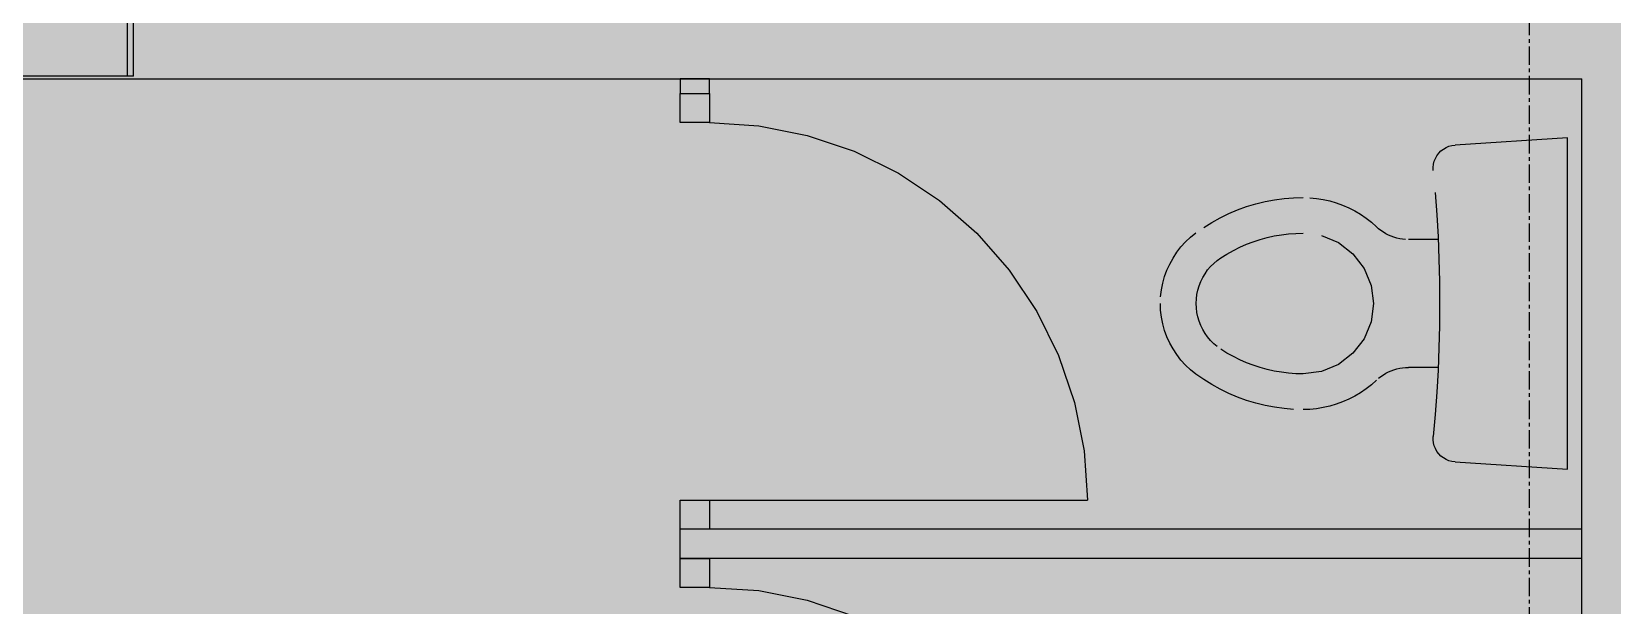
# Model space of a CAD drawing. Header units: millimetres. Extents: x -49883 to 71908, y -18440 to 67826.
# Drawn here: x 33892 to 36610, y 44815 to 45802 of the extents above; entities that cross this region are included whole.
import ezdxf

# ---------------------------------------------------------------- set-up
doc = ezdxf.new("R2010")
doc.units = ezdxf.units.MM
doc.linetypes.add('PCENTRE', pattern=[50.8, 31.75, -6.35, 6.35, -6.35])
doc.linetypes.add('PCENTRE2', pattern=[28.575, 19.05, -3.175, 3.175, -3.175])
for name, color, linetype in [('Boundaries_and_building_grids', 140, 'PCENTRE2'), ('Fourth Floor - Hatch', 1, 'Continuous'), ('Fourth Floor - Roofs', 2, 'Continuous'), ('Third Floor - Doors Windows and Openings', 1, 'Continuous'), ('Third Floor - Multi-View Blocks', 7, 'Continuous'), ('Third Floor - Walls', 3, 'Continuous')]:
    doc.layers.add(name, color=color, linetype=linetype)

# ---------------------------------------------------------------- blocks, each defined once
blk = doc.blocks.new('OffSetFullbore')
at = {"layer": 'Fourth Floor - Roofs', "linetype": 'Continuous'}
h = blk.add_hatch(dxfattribs=at)
h.set_pattern_fill('lines', color=256, scale=6.25, style=0)
h.set_pattern_definition([(0, (-14818.7696, 134.024), (0, 6.25), [])])
h.paths.add_polyline_path([(-550, -500, -1), (-450, -500, -1)])
at = {"layer": 'Fourth Floor - Roofs', "linetype": 'Continuous', "lineweight": -3}
for p, q in [((-600, 50), (0, 50)), ((-600, 50), (-600, -50)), ((-590, 50), (-590, -50)), ((-600, -50), (-541.4, -50)), ((0, -50), (-400, -50)), ((-550, -500), (-550, -100)), ((-450, -500), (-450, -100))]:
    blk.add_line(p, q, dxfattribs=at)
at = {"layer": 'Fourth Floor - Roofs', "linetype": 'Continuous'}
for radius in [100, 93.8, 50, 50]:
    blk.add_circle((-500, -500), radius, dxfattribs=at)
at = {"layer": 'Fourth Floor - Roofs', "linetype": 'Continuous', "lineweight": -3}
for centre, radius, start, end in [((0, 0), 50, 270, 90), ((-400, -100), 150, 160.5288, 180), ((-400, -100), 50, 90, 180)]:
    blk.add_arc(centre, radius, start, end, dxfattribs=at)

msp = doc.modelspace()

# ---------------------------------------------------------------- hatches: boundary and pattern name
at = {"layer": 'Fourth Floor - Hatch', "linetype": 'Continuous'}
h = msp.add_hatch(dxfattribs=at)
h.set_pattern_fill('ANGLE', color=61, scale=45, style=0)
h.set_pattern_definition([(0, (0, 0), (0, 314.325), [228.6, -85.725]), (90, (0, 0), (-314.325, 2e-14), [228.6, -85.725])])
h.paths.add_polyline_path([(33617.2, 65175.7), (45317.2, 65175.7), (45317.2, 36985.7), (33617.2, 36985.7), (33617.2, 37025.7), (33127.2, 37025.7), (33127.2, 42525.7), (33617.2, 42525.7)])
h.paths.add_polyline_path([(36537.2, 44490.7), (38297.2, 44490.7), (38297.2, 41260.7), (36537.2, 41260.7)])

# ---------------------------------------------------------------- linework, layer by layer
at = {"layer": 'Boundaries_and_building_grids', "color": 140, "linetype": 'PCENTRE', "lineweight": -3}
msp.add_line((36467.2, -6274.3), (36467.2, 67825.7), dxfattribs=at)
at = {"layer": 'Third Floor - Doors Windows and Openings'}
for p, q in [((35057.2, 45645.7, 10350), (35142, 45640.2, 10350)), ((35142, 45640.2, 10350), (35225.4, 45623.6, 10350)), ((35225.4, 45623.6, 10350), (35305.9, 45596.2, 10350)), ((35305.9, 45596.2, 10350), (35382.2, 45558.6, 10350)), ((35382.2, 45558.6, 10350), (35452.9, 45511.4, 10350)), ((35452.9, 45511.4, 10350), (35516.8, 45455.3, 10350)), ((35516.8, 45455.3, 10350), (35572.9, 45391.4, 10350)), ((35572.9, 45391.4, 10350), (35620.1, 45320.7, 10350)), ((35620.1, 45320.7, 10350), (35657.7, 45244.5, 10350)), ((35657.7, 45244.5, 10350), (35685, 45164, 10350)), ((35685, 45164, 10350), (35701.6, 45080.6, 10350)), ((35701.6, 45080.6, 10350), (35707.2, 44995.7, 10350)), ((35057.2, 44845.7, 10350), (35142, 44840.2, 10350)), ((35142, 44840.2, 10350), (35225.4, 44823.6, 10350)), ((35225.4, 44823.6, 10350), (35305.9, 44796.2, 10350))]:
    msp.add_line(p, q, dxfattribs=at)
at = {"layer": 'Third Floor - Doors Windows and Openings', "linetype": 'Continuous'}
msp.add_line((35057.2, 44995.7, 10350), (35707.2, 44995.7, 10350), dxfattribs=at)
at = {"layer": 'Third Floor - Doors Windows and Openings', "linetype": 'Continuous', "elevation": 10350}
for points in [[(35007.2, 45695.7), (35057.2, 45695.7), (35057.2, 45720.7), (35007.2, 45720.7), (35007.2, 45695.7)], [(35007.2, 45645.7), (35007.2, 45695.7), (35057.2, 45695.7), (35057.2, 45645.7), (35007.2, 45645.7)], [(35007.2, 44945.7), (35007.2, 44995.7), (35057.2, 44995.7), (35057.2, 44945.7), (35007.2, 44945.7)], [(35007.2, 44845.7), (35007.2, 44895.7), (35057.2, 44895.7), (35057.2, 44845.7), (35007.2, 44845.7)]]:
    msp.add_lwpolyline(points, dxfattribs=at)
at = {"layer": 'Third Floor - Multi-View Blocks'}
for p, q in [((36319.1, 45600, 10350), (36323.7, 45602.7, 10350)), ((36323.7, 45602.7, 10350), (36328.6, 45604.8, 10350)), ((36328.6, 45604.8, 10350), (36333.8, 45606.2, 10350)), ((36333.8, 45606.2, 10350), (36339.1, 45606.9, 10350)), ((36301.6, 45568.5, 10350), (36302.2, 45573.8, 10350)), ((36302.2, 45573.8, 10350), (36303.5, 45579, 10350)), ((36303.5, 45579, 10350), (36305.4, 45584, 10350)), ((36305.4, 45584, 10350), (36308, 45588.6, 10350)), ((36308, 45588.6, 10350), (36311.2, 45592.9, 10350)), ((36311.2, 45592.9, 10350), (36314.9, 45596.7, 10350)), ((36314.9, 45596.7, 10350), (36319.1, 45600, 10350)), ((36301.8, 45563.2, 10350), (36301.6, 45568.5, 10350)), ((36305.1, 45525.1, 10350), (36307.8, 45487, 10350)), ((35950.3, 45489.1, 10350), (35965.4, 45495.5, 10350)), ((35965.4, 45495.5, 10350), (35980.9, 45501.1, 10350)), ((35980.9, 45501.1, 10350), (35996.7, 45505.8, 10350)), ((35996.7, 45505.8, 10350), (36012.7, 45509.7, 10350)), ((36012.7, 45509.7, 10350), (36028.9, 45512.8, 10350)), ((36028.9, 45512.8, 10350), (36045.2, 45515, 10350)), ((36045.2, 45515, 10350), (36061.6, 45516.3, 10350)), ((36061.6, 45516.3, 10350), (36078.1, 45516.7, 10350)), ((36089.6, 45516.3, 10350), (36101.2, 45515.2, 10350)), ((36101.2, 45515.2, 10350), (36112.6, 45513.4, 10350)), ((36112.6, 45513.4, 10350), (36123.9, 45510.9, 10350)), ((36123.9, 45510.9, 10350), (36135, 45507.6, 10350)), ((36135, 45507.6, 10350), (36145.9, 45503.6, 10350)), ((36145.9, 45503.6, 10350), (36156.5, 45499, 10350)), ((36156.5, 45499, 10350), (36166.8, 45493.7, 10350)), ((36166.8, 45493.7, 10350), (36176.7, 45487.7, 10350)), ((35907.1, 45465.1, 10350), (35921, 45473.9, 10350)), ((35921, 45473.9, 10350), (35935.4, 45481.9, 10350)), ((35935.4, 45481.9, 10350), (35950.3, 45489.1, 10350)), ((36176.7, 45487.7, 10350), (36186.3, 45481.2, 10350)), ((36186.3, 45481.2, 10350), (36195.4, 45474, 10350)), ((36195.4, 45474, 10350), (36204, 45466.3, 10350)), ((36207.8, 45462.9, 10350), (36204, 45466.3, 10350)), ((36307.8, 45487, 10350), (36309.9, 45448.8, 10350)), ((35868, 45431.5, 10350), (35875.9, 45440.2, 10350)), ((35875.9, 45440.2, 10350), (35884.5, 45448.3, 10350)), ((35884.5, 45448.3, 10350), (35893.6, 45455.7, 10350)), ((35980.6, 45436.1, 10350), (35992.3, 45440.5, 10350)), ((35992.3, 45440.5, 10350), (36004.2, 45444.4, 10350)), ((36004.2, 45444.4, 10350), (36016.2, 45447.7, 10350)), ((36016.2, 45447.7, 10350), (36028.4, 45450.4, 10350)), ((36028.4, 45450.4, 10350), (36040.7, 45452.5, 10350)), ((36040.7, 45452.5, 10350), (36053.1, 45454, 10350)), ((36053.1, 45454, 10350), (36065.6, 45454.9, 10350)), ((36065.6, 45454.9, 10350), (36078.1, 45455.2, 10350)), ((36109.4, 45451.1, 10350), (36138.6, 45439, 10350)), ((36138.6, 45439, 10350), (36163.6, 45419.8, 10350)), ((36211.8, 45459.8, 10350), (36207.8, 45462.9, 10350)), ((36215.9, 45456.9, 10350), (36211.8, 45459.8, 10350)), ((36220.3, 45454.3, 10350), (36215.9, 45456.9, 10350)), ((36224.8, 45452, 10350), (36220.3, 45454.3, 10350)), ((36229.5, 45449.9, 10350), (36224.8, 45452, 10350)), ((36234.2, 45448.2, 10350), (36229.5, 45449.9, 10350)), ((36239.1, 45446.8, 10350), (36234.2, 45448.2, 10350)), ((36244.1, 45445.7, 10350), (36239.1, 45446.8, 10350)), ((36249.1, 45444.9, 10350), (36244.1, 45445.7, 10350)), ((36254.1, 45444.4, 10350), (36249.1, 45444.9, 10350)), ((36309.9, 45448.8, 10350), (36311.4, 45410.6, 10350)), ((35848.7, 45402.2, 10350), (35854.4, 45412.5, 10350)), ((35854.4, 45412.5, 10350), (35860.8, 45422.3, 10350)), ((35860.8, 45422.3, 10350), (35868, 45431.5, 10350)), ((35930.2, 45408.3, 10350), (35936.5, 45412.8, 10350)), ((35936.5, 45412.8, 10350), (35947.1, 45419.4, 10350)), ((35947.1, 45419.4, 10350), (35958, 45425.5, 10350)), ((35958, 45425.5, 10350), (35969.2, 45431.1, 10350)), ((35969.2, 45431.1, 10350), (35980.6, 45436.1, 10350)), ((36163.6, 45419.8, 10350), (36182.9, 45394.7, 10350)), ((36311.4, 45410.6, 10350), (36312.3, 45372.4, 10350)), ((35839.8, 45380.5, 10350), (35843.8, 45391.5, 10350)), ((35843.8, 45391.5, 10350), (35848.7, 45402.2, 10350)), ((35905.3, 45378.9, 10350), (35909.3, 45385.5, 10350)), ((35909.3, 45385.5, 10350), (35913.8, 45391.9, 10350)), ((35913.8, 45391.9, 10350), (35918.8, 45397.8, 10350)), ((35918.8, 45397.8, 10350), (35924.3, 45403.3, 10350)), ((35924.3, 45403.3, 10350), (35930.2, 45408.3, 10350)), ((36182.9, 45394.7, 10350), (36194.9, 45365.5, 10350)), ((35833, 45345.9, 10350), (35834.4, 45357.6, 10350)), ((35834.4, 45357.6, 10350), (35836.6, 45369.1, 10350)), ((35836.6, 45369.1, 10350), (35839.8, 45380.5, 10350)), ((35895.3, 45349.7, 10350), (35896.9, 45357.2, 10350)), ((35896.9, 45357.2, 10350), (35899.1, 45364.7, 10350)), ((35899.1, 45364.7, 10350), (35901.9, 45371.9, 10350)), ((35901.9, 45371.9, 10350), (35905.3, 45378.9, 10350)), ((36194.9, 45365.5, 10350), (36199.1, 45334.2, 10350)), ((36312.3, 45372.4, 10350), (36312.6, 45334.2, 10350)), ((35833, 45322.5, 10350), (35832.6, 45334.2, 10350)), ((35894.1, 45334.2, 10350), (35894.4, 45342, 10350)), ((35894.4, 45326.5, 10350), (35894.1, 45334.2, 10350)), ((35894.4, 45342, 10350), (35895.3, 45349.7, 10350)), ((36199.1, 45334.2, 10350), (36194.9, 45302.9, 10350)), ((36312.6, 45334.2, 10350), (36312.3, 45296, 10350)), ((35834.4, 45310.8, 10350), (35833, 45322.5, 10350)), ((35836.6, 45299.3, 10350), (35834.4, 45310.8, 10350)), ((35895.3, 45318.8, 10350), (35894.4, 45326.5, 10350)), ((35896.9, 45311.2, 10350), (35895.3, 45318.8, 10350)), ((35899.1, 45303.8, 10350), (35896.9, 45311.2, 10350)), ((35901.9, 45296.5, 10350), (35899.1, 45303.8, 10350)), ((36194.9, 45302.9, 10350), (36182.9, 45273.7, 10350)), ((35839.8, 45288, 10350), (35836.6, 45299.3, 10350)), ((35843.8, 45276.9, 10350), (35839.8, 45288, 10350)), ((35848.7, 45266.2, 10350), (35843.8, 45276.9, 10350)), ((35905.3, 45289.6, 10350), (35901.9, 45296.5, 10350)), ((35909.3, 45282.9, 10350), (35905.3, 45289.6, 10350)), ((35913.8, 45276.6, 10350), (35909.3, 45282.9, 10350)), ((35918.8, 45270.6, 10350), (35913.8, 45276.6, 10350)), ((36312.3, 45296, 10350), (36311.4, 45257.8, 10350)), ((35854.4, 45256, 10350), (35848.7, 45266.2, 10350)), ((35860.8, 45246.2, 10350), (35854.4, 45256, 10350)), ((35924.3, 45265.1, 10350), (35918.8, 45270.6, 10350)), ((35930.2, 45260.1, 10350), (35924.3, 45265.1, 10350)), ((35947.1, 45249, 10350), (35936.5, 45255.6, 10350)), ((35958, 45242.9, 10350), (35947.1, 45249, 10350)), ((36163.6, 45248.7, 10350), (36138.6, 45229.4, 10350)), ((36182.9, 45273.7, 10350), (36163.6, 45248.7, 10350)), ((36311.4, 45257.8, 10350), (36309.9, 45219.6, 10350)), ((35868, 45236.9, 10350), (35860.8, 45246.2, 10350)), ((35875.9, 45228.2, 10350), (35868, 45236.9, 10350)), ((35884.5, 45220.1, 10350), (35875.9, 45228.2, 10350)), ((35893.6, 45212.8, 10350), (35884.5, 45220.1, 10350)), ((35969.2, 45237.4, 10350), (35958, 45242.9, 10350)), ((35980.6, 45232.4, 10350), (35969.2, 45237.4, 10350)), ((35992.3, 45227.9, 10350), (35980.6, 45232.4, 10350)), ((36004.2, 45224, 10350), (35992.3, 45227.9, 10350)), ((36016.2, 45220.7, 10350), (36004.2, 45224, 10350)), ((36028.4, 45218, 10350), (36016.2, 45220.7, 10350)), ((36138.6, 45229.4, 10350), (36109.4, 45217.3, 10350)), ((36229.5, 45218.5, 10350), (36234.2, 45220.2, 10350)), ((36234.2, 45220.2, 10350), (36239.1, 45221.6, 10350)), ((36239.1, 45221.6, 10350), (36244.1, 45222.8, 10350)), ((36244.1, 45222.8, 10350), (36249.1, 45223.6, 10350)), ((36249.1, 45223.6, 10350), (36254.1, 45224.1, 10350)), ((36254.1, 45224.1, 10350), (36259.2, 45224.2, 10350)), ((35907.1, 45203.3, 10350), (35893.6, 45212.8, 10350)), ((35921, 45194.6, 10350), (35907.1, 45203.3, 10350)), ((35935.4, 45186.6, 10350), (35921, 45194.6, 10350)), ((36040.7, 45215.9, 10350), (36028.4, 45218, 10350)), ((36053.1, 45214.4, 10350), (36040.7, 45215.9, 10350)), ((36065.6, 45213.5, 10350), (36053.1, 45214.4, 10350)), ((36078.1, 45213.2, 10350), (36065.6, 45213.5, 10350)), ((36109.4, 45217.3, 10350), (36078.1, 45213.2, 10350)), ((36195.4, 45194.4, 10350), (36186.3, 45187.2, 10350)), ((36204, 45202.1, 10350), (36195.4, 45194.4, 10350)), ((36207.8, 45205.5, 10350), (36211.8, 45208.6, 10350)), ((36211.8, 45208.6, 10350), (36215.9, 45211.5, 10350)), ((36215.9, 45211.5, 10350), (36220.3, 45214.1, 10350)), ((36220.3, 45214.1, 10350), (36224.8, 45216.4, 10350)), ((36224.8, 45216.4, 10350), (36229.5, 45218.5, 10350)), ((36309.9, 45219.6, 10350), (36307.8, 45181.4, 10350)), ((35950.3, 45179.4, 10350), (35935.4, 45186.6, 10350)), ((35965.4, 45173, 10350), (35950.3, 45179.4, 10350)), ((35980.9, 45167.4, 10350), (35965.4, 45173, 10350)), ((35996.7, 45162.6, 10350), (35980.9, 45167.4, 10350)), ((36156.5, 45169.4, 10350), (36145.9, 45164.8, 10350)), ((36166.8, 45174.7, 10350), (36156.5, 45169.4, 10350)), ((36176.7, 45180.7, 10350), (36166.8, 45174.7, 10350)), ((36186.3, 45187.2, 10350), (36176.7, 45180.7, 10350)), ((36307.8, 45181.4, 10350), (36305.1, 45143.3, 10350)), ((36012.7, 45158.7, 10350), (35996.7, 45162.6, 10350)), ((36028.9, 45155.6, 10350), (36012.7, 45158.7, 10350)), ((36045.2, 45153.5, 10350), (36028.9, 45155.6, 10350)), ((36061.6, 45152.1, 10350), (36045.2, 45153.5, 10350)), ((36089.6, 45152.1, 10350), (36078.1, 45151.7, 10350)), ((36101.2, 45153.2, 10350), (36089.6, 45152.1, 10350)), ((36112.6, 45155, 10350), (36101.2, 45153.2, 10350)), ((36123.9, 45157.6, 10350), (36112.6, 45155, 10350)), ((36135, 45160.8, 10350), (36123.9, 45157.6, 10350)), ((36145.9, 45164.8, 10350), (36135, 45160.8, 10350)), ((36305.1, 45143.3, 10350), (36301.8, 45105.2, 10350)), ((36301.6, 45099.9, 10350), (36301.8, 45105.2, 10350)), ((36302.2, 45094.6, 10350), (36301.6, 45099.9, 10350)), ((36303.5, 45089.4, 10350), (36302.2, 45094.6, 10350)), ((36305.4, 45084.5, 10350), (36303.5, 45089.4, 10350)), ((36308, 45079.8, 10350), (36305.4, 45084.5, 10350)), ((36311.2, 45075.5, 10350), (36308, 45079.8, 10350)), ((36314.9, 45071.7, 10350), (36311.2, 45075.5, 10350)), ((36319.1, 45068.4, 10350), (36314.9, 45071.7, 10350)), ((36323.7, 45065.7, 10350), (36319.1, 45068.4, 10350)), ((36328.6, 45063.6, 10350), (36323.7, 45065.7, 10350)), ((36333.8, 45062.3, 10350), (36328.6, 45063.6, 10350)), ((36339.1, 45061.6, 10350), (36333.8, 45062.3, 10350))]:
    msp.add_line(p, q, dxfattribs=at)
at = {"layer": 'Third Floor - Multi-View Blocks', "linetype": 'Continuous'}
for p, q in [((36532.6, 45619.2, 10350), (36339.1, 45606.9, 10350)), ((36310.1, 45444.2, 10350), (36259.2, 45444.2, 10350)), ((36310.1, 45224.2, 10350), (36259.2, 45224.2, 10350))]:
    msp.add_line(p, q, dxfattribs=at)
at = {"layer": 'Third Floor - Multi-View Blocks', "linetype": 'Continuous', "elevation": 10350}
msp.add_lwpolyline([(36339.1, 45061.6), (36532.6, 45049.2), (36532.6, 45619.2)], dxfattribs=at)
at = {"layer": 'Third Floor - Walls', "color": 3, "linetype": 'Continuous'}
for p in [(33767.2, 45720.7, 10350), (36557.2, 41185.7, 10350)]:
    msp.add_line(p, (36557.2, 45720.7, 10350), dxfattribs=at)
at = {"layer": 'Third Floor - Walls', "color": 2, "linetype": 'Continuous'}
for p, q in [((35007.2, 45720.7, 10350), (35057.2, 45720.7, 10350)), ((35007.2, 44895.7, 10350), (35007.2, 44945.7, 10350)), ((36557.2, 44945.7, 10350), (35007.2, 44945.7, 10350)), ((36557.2, 44895.7, 10350), (36557.2, 44945.7, 10350)), ((36557.2, 44895.7, 10350), (35007.2, 44895.7, 10350))]:
    msp.add_line(p, q, dxfattribs=at)

# ---------------------------------------------------------------- block references
at = {"layer": 'Fourth Floor - Roofs', "color": 1, "linetype": 'Continuous', "lineweight": -3, "rotation": 180}
msp.add_blockref('OffSetFullbore', (33467.2, 45775.7, 13800), dxfattribs=at)

doc.saveas('drawing.dxf')
